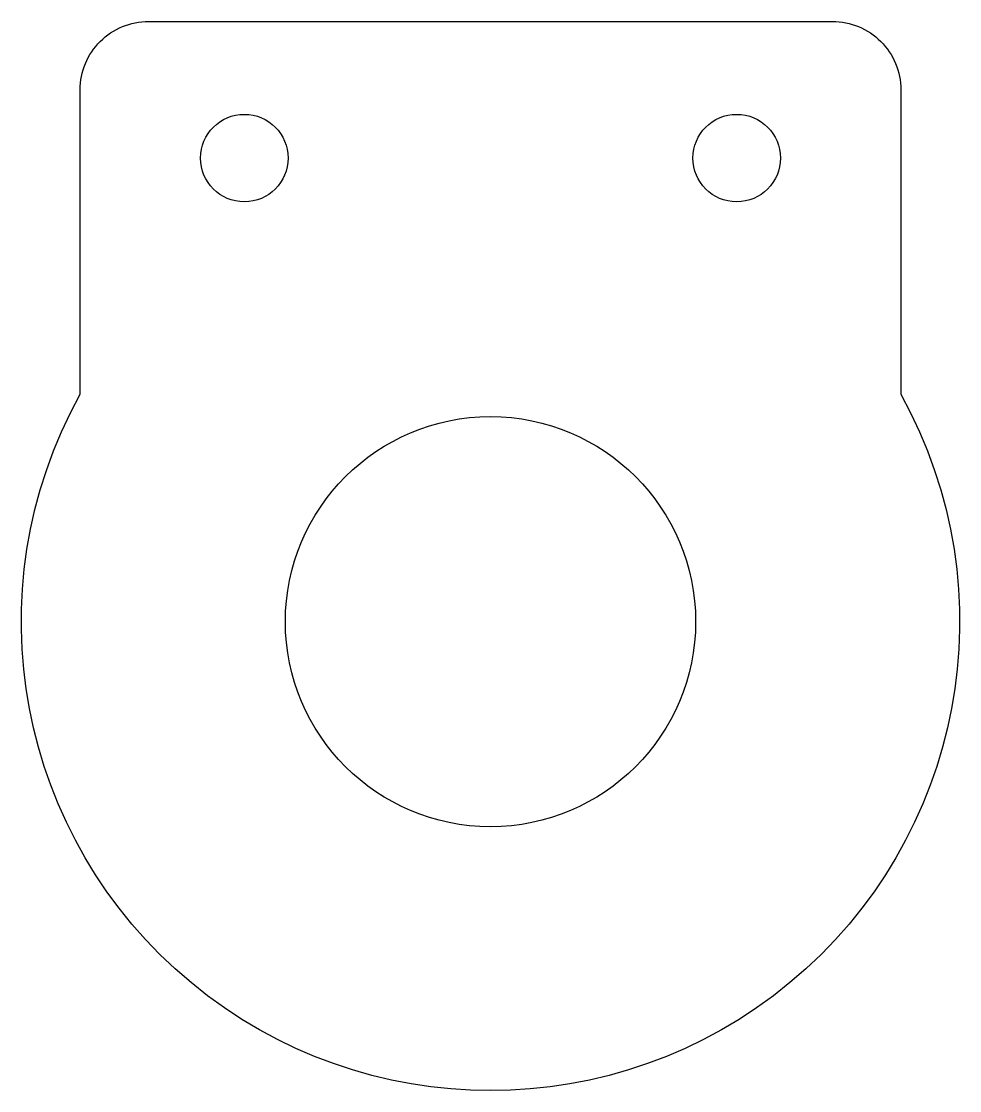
# Model space of a CAD drawing. Header units: millimetres. Extents: x -34.3 to 34.3, y -34 to 44.2.
import ezdxf

# ---------------------------------------------------------------- set-up
doc = ezdxf.new("R2010")
doc.units = ezdxf.units.MM
doc.layers.get('0').update_dxf_attribs({"linetype": 'CONTINUOUS'})

msp = doc.modelspace()

# ---------------------------------------------------------------- linework, layer by layer
msp.add_lwpolyline([(25, 44.232, -0.414214), (30, 39.232), (30, 16.954, -1.6976), (-30, 16.954), (-30, 39.232, -0.414214), (-25, 44.232)], format="xyb", close=True)
for centre, radius in [((-18, 34.232), 3.2), ((18, 34.232), 3.2), ((0, 0.326), 15)]:
    msp.add_circle(centre, radius)

doc.saveas('drawing.dxf')
